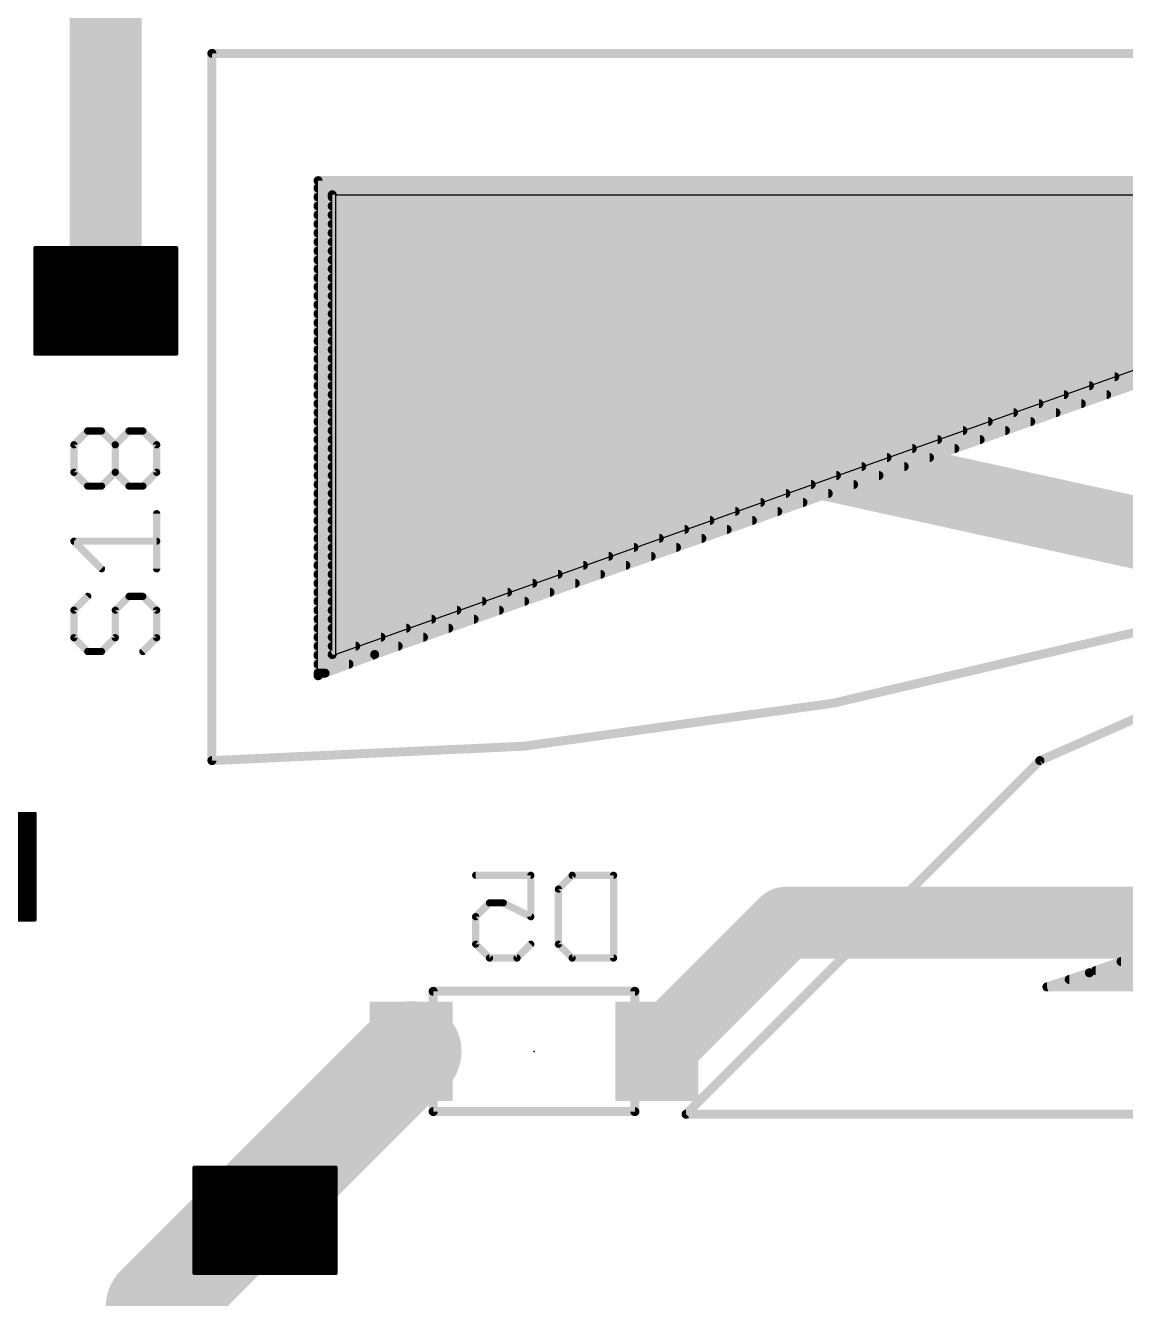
# Model space of a CAD drawing. Extents: x 0 to 82, y 0 to 110.
# Drawn here: x 43.37 to 58.91, y 71.39 to 89.39 of the extents above; entities that cross this region are included whole.
import ezdxf

# ---------------------------------------------------------------- set-up
doc = ezdxf.new("R2010")
doc.units = 0
for name, color, linetype in [('1', 22, 'CONTINUOUS'), ('16', 175, 'CONTINUOUS'), ('17', 82, 'CONTINUOUS'), ('18', 82, 'CONTINUOUS'), ('21', 253, 'CONTINUOUS'), ('22', 253, 'CONTINUOUS'), ('23', 7, 'CONTINUOUS'), ('24', 7, 'CONTINUOUS'), ('25', 253, 'CONTINUOUS'), ('26', 253, 'CONTINUOUS'), ('29', 253, 'CONTINUOUS'), ('30', 253, 'CONTINUOUS'), ('31', 253, 'CONTINUOUS'), ('32', 253, 'CONTINUOUS')]:
    doc.layers.add(name, color=color, linetype=linetype)

# ---------------------------------------------------------------- blocks, each defined once
blk = doc.blocks.new('RECT')
blk.add_solid([(-0.5, -0.5), (0.5, -0.5), (-0.5, 0.5), (0.5, 0.5)])
blk = doc.blocks.new('ROUNDP')
at = {"const_width": 0.5}
blk.add_lwpolyline([(0, -0.25, 1), (0, 0.25, 1), (0, -0.25)], format="xyb", dxfattribs=at)
blk = doc.blocks.new('ROUNDV')
at = {"const_width": 0.5}
blk.add_lwpolyline([(0, -0.25, 1), (0, 0.25, 1), (0, -0.25)], format="xyb", dxfattribs=at)

msp = doc.modelspace()

# ---------------------------------------------------------------- linework, layer by layer
at = {"layer": '1'}
for p, q in [((47.75, 87), (64.5172, 87)), ((47.75, 80.5), (47.75, 87)), ((64.6017, 86.5065), (47.75, 80.5))]:
    msp.add_line(p, q, dxfattribs=at)
for points, const_width in [([(44.5, 85.5), (44.5, 92.21)], 1.016), ([(45.5, 86.25), (43.5, 86.25)], 0.05), ([(43.5, 86.25), (43.5, 84.75)], 0.05), ([(45.5, 86.25), (43.5, 86.25)], 0.05), ([(45.5, 86.2), (43.5, 86.2)], 0.05), ([(45.5, 84.75), (45.5, 86.25)], 0.05), ([(45.5, 86.15), (43.5, 86.15)], 0.05), ([(45.5, 86.1), (43.5, 86.1)], 0.05), ([(45.5, 86.05), (43.5, 86.05)], 0.05), ([(45.5, 86), (43.5, 86)], 0.05), ([(45.5, 85.95), (43.5, 85.95)], 0.05), ([(45.5, 85.9), (43.5, 85.9)], 0.05), ([(45.5, 85.85), (43.5, 85.85)], 0.05), ([(45.5, 85.8), (43.5, 85.8)], 0.05), ([(45.5, 85.75), (43.5, 85.75)], 0.05), ([(45.5, 85.7), (43.5, 85.7)], 0.05), ([(45.5, 85.65), (43.5, 85.65)], 0.05), ([(45.5, 85.6), (43.5, 85.6)], 0.05), ([(45.5, 85.55), (43.5, 85.55)], 0.05), ([(45.5, 85.5), (43.5, 85.5)], 0.05), ([(45.5, 85.45), (43.5, 85.45)], 0.05), ([(45.5, 85.4), (43.5, 85.4)], 0.05), ([(45.5, 85.35), (43.5, 85.35)], 0.05), ([(45.5, 85.3), (43.5, 85.3)], 0.05), ([(45.5, 85.25), (43.5, 85.25)], 0.05), ([(45.5, 85.2), (43.5, 85.2)], 0.05), ([(45.5, 85.15), (43.5, 85.15)], 0.05), ([(45.5, 85.1), (43.5, 85.1)], 0.05), ([(45.5, 85.05), (43.5, 85.05)], 0.05), ([(45.5, 85), (43.5, 85)], 0.05), ([(45.5, 84.95), (43.5, 84.95)], 0.05), ([(45.5, 84.9), (43.5, 84.9)], 0.05), ([(45.5, 84.85), (43.5, 84.85)], 0.05), ([(45.5, 84.8), (43.5, 84.8)], 0.05), ([(43.5, 84.75), (45.5, 84.75)], 0.05), ([(48.6, 83.9), (51.816, 83.82)], 1.016), ([(43.5, 78.25), (41.5, 78.25)], 0.05), ([(41.5, 78.2), (43.5, 78.2)], 0.05), ([(41.5, 78.15), (43.5, 78.15)], 0.05), ([(41.5, 78.1), (43.5, 78.1)], 0.05), ([(43.5, 76.75), (43.5, 78.25)], 0.05), ([(41.5, 78.05), (43.5, 78.05)], 0.05), ([(41.5, 78), (43.5, 78)], 0.05), ([(41.5, 77.95), (43.5, 77.95)], 0.05), ([(41.5, 77.9), (43.5, 77.9)], 0.05), ([(41.5, 77.85), (43.5, 77.85)], 0.05), ([(41.5, 77.8), (43.5, 77.8)], 0.05), ([(41.5, 77.75), (43.5, 77.75)], 0.05), ([(41.5, 77.7), (43.5, 77.7)], 0.05), ([(41.5, 77.65), (43.5, 77.65)], 0.05), ([(41.5, 77.6), (43.5, 77.6)], 0.05), ([(41.5, 77.55), (43.5, 77.55)], 0.05), ([(41.5, 77.5), (43.5, 77.5)], 0.05), ([(41.5, 77.45), (43.5, 77.45)], 0.05), ([(41.5, 77.4), (43.5, 77.4)], 0.05), ([(41.5, 77.35), (43.5, 77.35)], 0.05), ([(41.5, 77.3), (43.5, 77.3)], 0.05), ([(41.5, 77.25), (43.5, 77.25)], 0.05), ([(41.5, 77.2), (43.5, 77.2)], 0.05), ([(41.5, 77.15), (43.5, 77.15)], 0.05), ([(41.5, 77.1), (43.5, 77.1)], 0.05), ([(41.5, 77.05), (43.5, 77.05)], 0.05), ([(41.5, 77), (43.5, 77)], 0.05), ([(41.5, 76.95), (43.5, 76.95)], 0.05), ([(41.5, 76.9), (43.5, 76.9)], 0.05), ([(41.5, 76.85), (43.5, 76.85)], 0.05), ([(41.5, 76.8), (43.5, 76.8)], 0.05), ([(41.5, 76.75), (43.5, 76.75)], 0.05), ([(41.5, 76.75), (43.5, 76.75)], 0.05)]:
    msp.add_lwpolyline(points, dxfattribs=dict(at, const_width=const_width))
for points, const_width in [([(43.5, 86.2625, 1), (43.5, 86.2375)], 0.025), ([(43.5125, 86.25, 1), (43.4875, 86.25)], 0.025), ([(43.5, 86.2625, 1), (43.5, 86.2375)], 0.025), ([(43.5, 86.2125, 1), (43.5, 86.1875)], 0.025), ([(45.5125, 86.25, 1), (45.4875, 86.25)], 0.025), ([(45.5, 86.2375, 1), (45.5, 86.2625)], 0.025), ([(45.5, 86.2375, 1), (45.5, 86.2625)], 0.025), ([(45.5, 86.1875, 1), (45.5, 86.2125)], 0.025), ([(43.5, 86.1625, 1), (43.5, 86.1375)], 0.025), ([(43.5, 86.1125, 1), (43.5, 86.0875)], 0.025), ([(43.5, 86.0625, 1), (43.5, 86.0375)], 0.025), ([(45.5, 86.1375, 1), (45.5, 86.1625)], 0.025), ([(45.5, 86.0875, 1), (45.5, 86.1125)], 0.025), ([(45.5, 86.0375, 1), (45.5, 86.0625)], 0.025), ([(43.5, 86.0125, 1), (43.5, 85.9875)], 0.025), ([(43.5, 85.9625, 1), (43.5, 85.9375)], 0.025), ([(43.5, 85.9125, 1), (43.5, 85.8875)], 0.025), ([(43.5, 85.8625, 1), (43.5, 85.8375)], 0.025), ([(45.5, 85.9875, 1), (45.5, 86.0125)], 0.025), ([(45.5, 85.9375, 1), (45.5, 85.9625)], 0.025), ([(45.5, 85.8875, 1), (45.5, 85.9125)], 0.025), ([(45.5, 85.8375, 1), (45.5, 85.8625)], 0.025), ([(43.5, 85.8125, 1), (43.5, 85.7875)], 0.025), ([(43.5, 85.7625, 1), (43.5, 85.7375)], 0.025), ([(43.5, 85.7125, 1), (43.5, 85.6875)], 0.025), ([(44.246, 85.5, 1), (44.754, 85.5)], 0.508), ([(45.5, 85.7875, 1), (45.5, 85.8125)], 0.025), ([(45.5, 85.7375, 1), (45.5, 85.7625)], 0.025), ([(45.5, 85.6875, 1), (45.5, 85.7125)], 0.025), ([(43.5, 85.6625, 1), (43.5, 85.6375)], 0.025), ([(43.5, 85.6125, 1), (43.5, 85.5875)], 0.025), ([(43.5, 85.5625, 1), (43.5, 85.5375)], 0.025), ([(43.5, 85.5125, 1), (43.5, 85.4875)], 0.025), ([(45.5, 85.6375, 1), (45.5, 85.6625)], 0.025), ([(45.5, 85.5875, 1), (45.5, 85.6125)], 0.025), ([(45.5, 85.5375, 1), (45.5, 85.5625)], 0.025), ([(45.5, 85.4875, 1), (45.5, 85.5125)], 0.025), ([(43.5, 85.4625, 1), (43.5, 85.4375)], 0.025), ([(43.5, 85.4125, 1), (43.5, 85.3875)], 0.025), ([(43.5, 85.3625, 1), (43.5, 85.3375)], 0.025), ([(43.5, 85.3125, 1), (43.5, 85.2875)], 0.025), ([(45.5, 85.4375, 1), (45.5, 85.4625)], 0.025), ([(45.5, 85.3875, 1), (45.5, 85.4125)], 0.025), ([(45.5, 85.3375, 1), (45.5, 85.3625)], 0.025), ([(45.5, 85.2875, 1), (45.5, 85.3125)], 0.025), ([(43.5, 85.2625, 1), (43.5, 85.2375)], 0.025), ([(43.5, 85.2125, 1), (43.5, 85.1875)], 0.025), ([(43.5, 85.1625, 1), (43.5, 85.1375)], 0.025), ([(45.5, 85.2375, 1), (45.5, 85.2625)], 0.025), ([(45.5, 85.1875, 1), (45.5, 85.2125)], 0.025), ([(45.5, 85.1375, 1), (45.5, 85.1625)], 0.025), ([(43.5, 85.1125, 1), (43.5, 85.0875)], 0.025), ([(43.5, 85.0625, 1), (43.5, 85.0375)], 0.025), ([(43.5, 85.0125, 1), (43.5, 84.9875)], 0.025), ([(43.5, 84.9625, 1), (43.5, 84.9375)], 0.025), ([(45.5, 85.0875, 1), (45.5, 85.1125)], 0.025), ([(45.5, 85.0375, 1), (45.5, 85.0625)], 0.025), ([(45.5, 84.9875, 1), (45.5, 85.0125)], 0.025), ([(45.5, 84.9375, 1), (45.5, 84.9625)], 0.025), ([(43.5, 84.9125, 1), (43.5, 84.8875)], 0.025), ([(43.5, 84.8625, 1), (43.5, 84.8375)], 0.025), ([(43.5, 84.8125, 1), (43.5, 84.7875)], 0.025), ([(45.5, 84.8875, 1), (45.5, 84.9125)], 0.025), ([(45.5, 84.8375, 1), (45.5, 84.8625)], 0.025), ([(45.5, 84.7875, 1), (45.5, 84.8125)], 0.025), ([(43.5, 84.7625, 1), (43.5, 84.7375)], 0.025), ([(43.4875, 84.75, 1), (43.5125, 84.75)], 0.025), ([(45.4875, 84.75, 1), (45.5125, 84.75)], 0.025), ([(45.5, 84.7375, 1), (45.5, 84.7625)], 0.025), ([(48.6063, 84.1539, 1), (48.5937, 83.6461)], 0.508), ([(51.8097, 83.5661, 1), (51.8223, 84.0739)], 0.508), ([(43.5125, 78.25, 1), (43.4875, 78.25)], 0.025), ([(43.5, 78.2375, 1), (43.5, 78.2625)], 0.025), ([(43.5, 78.1875, 1), (43.5, 78.2125)], 0.025), ([(43.5, 78.1375, 1), (43.5, 78.1625)], 0.025), ([(43.5, 78.0875, 1), (43.5, 78.1125)], 0.025), ([(43.5, 78.0375, 1), (43.5, 78.0625)], 0.025), ([(43.5, 77.9875, 1), (43.5, 78.0125)], 0.025), ([(43.5, 77.9375, 1), (43.5, 77.9625)], 0.025), ([(43.5, 77.8875, 1), (43.5, 77.9125)], 0.025), ([(43.5, 77.8375, 1), (43.5, 77.8625)], 0.025), ([(43.5, 77.7875, 1), (43.5, 77.8125)], 0.025), ([(43.5, 77.7375, 1), (43.5, 77.7625)], 0.025), ([(43.5, 77.6875, 1), (43.5, 77.7125)], 0.025), ([(43.5, 77.6375, 1), (43.5, 77.6625)], 0.025), ([(43.5, 77.5875, 1), (43.5, 77.6125)], 0.025), ([(43.5, 77.5375, 1), (43.5, 77.5625)], 0.025), ([(43.5, 77.4875, 1), (43.5, 77.5125)], 0.025), ([(43.5, 77.4375, 1), (43.5, 77.4625)], 0.025), ([(43.5, 77.3875, 1), (43.5, 77.4125)], 0.025), ([(43.5, 77.3375, 1), (43.5, 77.3625)], 0.025), ([(43.5, 77.2875, 1), (43.5, 77.3125)], 0.025), ([(43.5, 77.2375, 1), (43.5, 77.2625)], 0.025), ([(43.5, 77.1875, 1), (43.5, 77.2125)], 0.025), ([(43.5, 77.1375, 1), (43.5, 77.1625)], 0.025), ([(43.5, 77.0875, 1), (43.5, 77.1125)], 0.025), ([(43.5, 77.0375, 1), (43.5, 77.0625)], 0.025), ([(43.5, 76.9875, 1), (43.5, 77.0125)], 0.025), ([(43.5, 76.9375, 1), (43.5, 76.9625)], 0.025), ([(43.5, 76.8875, 1), (43.5, 76.9125)], 0.025), ([(43.5, 76.8375, 1), (43.5, 76.8625)], 0.025), ([(43.4875, 76.75, 1), (43.5125, 76.75)], 0.025), ([(43.5, 76.7875, 1), (43.5, 76.8125)], 0.025), ([(43.5, 76.7375, 1), (43.5, 76.7625)], 0.025), ([(43.5, 76.7375, 1), (43.5, 76.7625)], 0.025)]:
    msp.add_lwpolyline(points, format="xyb", dxfattribs=dict(at, const_width=const_width))
at = {"layer": '16'}
for points, const_width in [([(51.8707, 84.0681, 1), (51.7613, 83.5719)], 0.508), ([(54.107, 76.962, 1), (54.107, 76.454)], 0.508), ([(54.2866, 76.5284, 1), (53.9274, 76.8876)], 0.508), ([(49.0684, 74.6366, 1), (48.5656, 75.1394)], 0.7112), ([(52.1074, 75.0676, 1), (52.4666, 74.7084)], 0.508), ([(45.5676, 71.283, 1), (44.8564, 71.283)], 0.7112), ([(44.9606, 71.5344, 1), (45.4634, 71.0316)], 0.7112)]:
    msp.add_lwpolyline(points, format="xyb", dxfattribs=dict(at, const_width=const_width))
for points, const_width in [([(51.816, 83.82), (80.5, 77.5)], 1.016), ([(52.287, 74.888), (54.107, 76.708)], 1.016), ([(54.107, 76.708), (63.5, 76.708)], 1.016), ([(45.212, 71.283), (48.817, 74.888)], 1.4224), ([(45.212, 41.656), (45.212, 71.283)], 1.4224)]:
    msp.add_lwpolyline(points, dxfattribs=dict(at, const_width=const_width))
at = {"layer": '21'}
for points, const_width in [([(46, 89.0318, 1), (46, 88.9682)], 0.0635), ([(46.0318, 89, 1), (45.9682, 89)], 0.0635), ([(46, 79, 0.1158), (67.3, 84)], 0.127), ([(79, 84, 0.1158), (57.7, 79)], 0.127), ([(46, 79.0318, 1), (46, 78.9682)], 0.0635), ([(45.9682, 79, 1), (46.0318, 79)], 0.0635), ([(57.6859, 79.0284, 1), (57.7141, 78.9716)], 0.0635), ([(57.7225, 78.9775, 1), (57.6775, 79.0225)], 0.0635), ([(52.7, 74.0318, 1), (52.7, 73.9682)], 0.0635), ([(52.6775, 74.0225, 1), (52.7225, 73.9775)], 0.0635)]:
    msp.add_lwpolyline(points, format="xyb", dxfattribs=dict(at, const_width=const_width))
at = {"layer": '21', "const_width": 0.127}
for points in [[(72.3, 89), (46, 89)], [(46, 89), (46, 79)], [(57.7, 79), (52.7, 74)], [(52.7, 74), (79, 74)]]:
    msp.add_lwpolyline(points, dxfattribs=at)
at = {"layer": '22', "const_width": 0.0635}
for points in [[(49.127, 75.7698, 1), (49.127, 75.7062)], [(49.1588, 75.738, 1), (49.0953, 75.738)], [(52.0088, 75.738, 1), (51.9453, 75.738)], [(51.977, 75.7062, 1), (51.977, 75.7698)], [(49.127, 74.0697, 1), (49.127, 74.0062)], [(49.0953, 74.038, 1), (49.1588, 74.038)], [(51.9453, 74.038, 1), (52.0088, 74.038)], [(51.977, 74.0062, 1), (51.977, 74.0697)]]:
    msp.add_lwpolyline(points, format="xyb", dxfattribs=at)
at = {"layer": '22', "const_width": 0.127}
for points in [[(51.977, 75.738), (49.127, 75.738)], [(49.127, 75.738), (49.127, 74.038)], [(51.977, 74.038), (51.977, 75.738)], [(49.127, 74.038), (51.977, 74.038)]]:
    msp.add_lwpolyline(points, dxfattribs=at)
at = {"layer": '23'}
msp.add_point((46, 89), dxfattribs=at)
at = {"layer": '24'}
msp.add_point((50.552, 74.888), dxfattribs=at)
at = {"layer": '25', "const_width": 0.1016}
for points in [[(44.0498, 83.4661), (44.2447, 83.661)], [(44.2447, 83.661), (44.4396, 83.661)], [(44.4396, 83.661), (44.6345, 83.4661)], [(44.6345, 83.4661), (44.8294, 83.661)], [(44.8294, 83.661), (45.0243, 83.661)], [(45.0243, 83.661), (45.2192, 83.4661)], [(44.0498, 83.0763), (44.0498, 83.4661)], [(44.6345, 83.0763), (44.6345, 83.4661)], [(45.2192, 83.4661), (45.2192, 83.0763)], [(44.2447, 82.8814), (44.0498, 83.0763)], [(44.6345, 83.0763), (44.4396, 82.8814)], [(44.8294, 82.8814), (44.6345, 83.0763)], [(45.2192, 83.0763), (45.0243, 82.8814)], [(44.4396, 82.8814), (44.2447, 82.8814)], [(45.0243, 82.8814), (44.8294, 82.8814)], [(45.2192, 81.712), (45.2192, 82.4916)], [(44.4396, 81.712), (44.0498, 82.1018)], [(44.0498, 82.1018), (45.2192, 82.1018)], [(44.2447, 81.3222), (44.0498, 81.1273)], [(44.6345, 81.1273), (44.8294, 81.3222)], [(44.8294, 81.3222), (45.0243, 81.3222)], [(45.0243, 81.3222), (45.2192, 81.1273)], [(44.0498, 81.1273), (44.0498, 80.7375)], [(44.6345, 80.7375), (44.6345, 81.1273)], [(45.2192, 81.1273), (45.2192, 80.7375)], [(44.0498, 80.7375), (44.2447, 80.5426)], [(44.4396, 80.5426), (44.6345, 80.7375)], [(45.2192, 80.7375), (45.0243, 80.5426)], [(44.2447, 80.5426), (44.4396, 80.5426)]]:
    msp.add_lwpolyline(points, dxfattribs=at)
at = {"layer": '25', "const_width": 0.0508}
for points in [[(44.2447, 83.6864, 1), (44.2447, 83.6356)], [(44.2627, 83.643, 1), (44.2267, 83.679)], [(44.4576, 83.679, 1), (44.4216, 83.643)], [(44.4396, 83.6356, 1), (44.4396, 83.6864)], [(44.8294, 83.6864, 1), (44.8294, 83.6356)], [(44.8474, 83.643, 1), (44.8114, 83.679)], [(45.0423, 83.679, 1), (45.0063, 83.643)], [(45.0243, 83.6356, 1), (45.0243, 83.6864)], [(44.0318, 83.4841, 1), (44.0678, 83.4481)], [(44.0752, 83.4661, 1), (44.0244, 83.4661)], [(44.6165, 83.4841, 1), (44.6525, 83.4481)], [(44.6599, 83.4661, 1), (44.6091, 83.4661)], [(44.6165, 83.4481, 1), (44.6525, 83.4841)], [(45.2446, 83.4661, 1), (45.1938, 83.4661)], [(45.2012, 83.4481, 1), (45.2372, 83.4841)], [(44.0678, 83.0943, 1), (44.0318, 83.0583)], [(44.0244, 83.0763, 1), (44.0752, 83.0763)], [(44.6525, 83.0943, 1), (44.6165, 83.0583)], [(44.6091, 83.0763, 1), (44.6599, 83.0763)], [(44.6525, 83.0583, 1), (44.6165, 83.0943)], [(45.1938, 83.0763, 1), (45.2446, 83.0763)], [(45.2372, 83.0583, 1), (45.2012, 83.0943)], [(44.2447, 82.9068, 1), (44.2447, 82.856)], [(44.2267, 82.8634, 1), (44.2627, 82.8994)], [(44.4216, 82.8994, 1), (44.4576, 82.8634)], [(44.4396, 82.856, 1), (44.4396, 82.9068)], [(44.8294, 82.9068, 1), (44.8294, 82.856)], [(44.8114, 82.8634, 1), (44.8474, 82.8994)], [(45.0063, 82.8994, 1), (45.0423, 82.8634)], [(45.0243, 82.856, 1), (45.0243, 82.9068)], [(45.2446, 82.4916, 1), (45.1938, 82.4916)], [(44.0678, 82.1198, 1), (44.0318, 82.0838)], [(44.0498, 82.1272, 1), (44.0498, 82.0764)], [(45.2192, 82.0764, 1), (45.2192, 82.1272)], [(44.4216, 81.694, 1), (44.4576, 81.73)], [(45.1938, 81.712, 1), (45.2446, 81.712)], [(44.2627, 81.3042, 1), (44.2267, 81.3402)], [(44.8294, 81.3476, 1), (44.8294, 81.2968)], [(44.8474, 81.3042, 1), (44.8114, 81.3402)], [(45.0423, 81.3402, 1), (45.0063, 81.3042)], [(45.0243, 81.2968, 1), (45.0243, 81.3476)], [(44.0318, 81.1453, 1), (44.0678, 81.1093)], [(44.0752, 81.1273, 1), (44.0244, 81.1273)], [(44.6165, 81.1453, 1), (44.6525, 81.1093)], [(44.6599, 81.1273, 1), (44.6091, 81.1273)], [(45.2446, 81.1273, 1), (45.1938, 81.1273)], [(45.2012, 81.1093, 1), (45.2372, 81.1453)], [(44.0678, 80.7555, 1), (44.0318, 80.7195)], [(44.0244, 80.7375, 1), (44.0752, 80.7375)], [(44.6091, 80.7375, 1), (44.6599, 80.7375)], [(44.6525, 80.7195, 1), (44.6165, 80.7555)], [(45.1938, 80.7375, 1), (45.2446, 80.7375)], [(45.2372, 80.7195, 1), (45.2012, 80.7555)], [(44.2447, 80.568, 1), (44.2447, 80.5172)], [(44.2267, 80.5246, 1), (44.2627, 80.5606)], [(44.4216, 80.5606, 1), (44.4576, 80.5246)], [(44.4396, 80.5172, 1), (44.4396, 80.568)], [(45.0063, 80.5606, 1), (45.0423, 80.5246)]]:
    msp.add_lwpolyline(points, format="xyb", dxfattribs=at)
at = {"layer": '26', "const_width": 0.1016}
for points in [[(49.7272, 77.3782), (50.5068, 77.3782)], [(50.5068, 77.3782), (50.5068, 76.7935)], [(50.8966, 77.1833), (51.0915, 77.3782)], [(51.0915, 77.3782), (51.6762, 77.3782)], [(51.6762, 77.3782), (51.6762, 76.2088)], [(50.8966, 76.4037), (50.8966, 77.1833)], [(49.9221, 76.9884), (49.7272, 76.7935)], [(50.117, 76.9884), (49.9221, 76.9884)], [(50.5068, 76.7935), (50.117, 76.9884)], [(49.7272, 76.7935), (49.7272, 76.4037)], [(49.7272, 76.4037), (49.9221, 76.2088)], [(50.3119, 76.2088), (50.5068, 76.4037)], [(51.0915, 76.2088), (50.8966, 76.4037)], [(49.9221, 76.2088), (50.3119, 76.2088)], [(51.6762, 76.2088), (51.0915, 76.2088)]]:
    msp.add_lwpolyline(points, dxfattribs=at)
at = {"layer": '26', "const_width": 0.0508}
for points in [[(49.7272, 77.4036, 1), (49.7272, 77.3528)], [(50.5322, 77.3782, 1), (50.4814, 77.3782)], [(50.5068, 77.3528, 1), (50.5068, 77.4036)], [(51.0915, 77.4036, 1), (51.0915, 77.3528)], [(51.1095, 77.3602, 1), (51.0735, 77.3962)], [(51.7016, 77.3782, 1), (51.6508, 77.3782)], [(51.6762, 77.3528, 1), (51.6762, 77.4036)], [(50.8786, 77.2013, 1), (50.9146, 77.1653)], [(50.922, 77.1833, 1), (50.8712, 77.1833)], [(49.9221, 77.0138, 1), (49.9221, 76.963)], [(49.9401, 76.9704, 1), (49.9041, 77.0064)], [(50.1284, 77.0111, 1), (50.1056, 76.9657)], [(50.117, 76.963, 1), (50.117, 77.0138)], [(49.7092, 76.8115, 1), (49.7452, 76.7755)], [(49.7526, 76.7935, 1), (49.7018, 76.7935)], [(50.4814, 76.7935, 1), (50.5322, 76.7935)], [(50.4954, 76.7708, 1), (50.5182, 76.8162)], [(49.7452, 76.4217, 1), (49.7092, 76.3857)], [(49.7018, 76.4037, 1), (49.7526, 76.4037)], [(50.5248, 76.3857, 1), (50.4888, 76.4217)], [(50.9146, 76.4217, 1), (50.8786, 76.3857)], [(50.8712, 76.4037, 1), (50.922, 76.4037)], [(49.9221, 76.2342, 1), (49.9221, 76.1834)], [(49.9041, 76.1908, 1), (49.9401, 76.2268)], [(50.2939, 76.2268, 1), (50.3299, 76.1908)], [(50.3119, 76.1834, 1), (50.3119, 76.2342)], [(51.0915, 76.2342, 1), (51.0915, 76.1834)], [(51.0735, 76.1908, 1), (51.1095, 76.2268)], [(51.6508, 76.2088, 1), (51.7016, 76.2088)], [(51.6762, 76.1834, 1), (51.6762, 76.2342)]]:
    msp.add_lwpolyline(points, format="xyb", dxfattribs=at)
at = {"layer": '29'}
for points, const_width in [([(47.5, 87.1268, 1), (47.5, 87.0632)], 0.0635), ([(47.5, 87.2318, 1), (47.5, 87.1683)], 0.0635), ([(47.5318, 87.2, 1), (47.4682, 87.2)], 0.0635), ([(47.5, 86.9998, 1), (47.5, 86.9363)], 0.0635), ([(47.5, 86.7458, 1), (47.5, 86.6822)], 0.0635), ([(47.5, 86.8728, 1), (47.5, 86.8093)], 0.0635), ([(47.5, 86.6188, 1), (47.5, 86.5553)], 0.0635), ([(47.5, 86.4918, 1), (47.5, 86.4283)], 0.0635), ([(47.5, 86.3648, 1), (47.5, 86.3012)], 0.0635), ([(47.5, 86.2378, 1), (47.5, 86.1743)], 0.0635), ([(47.5, 86.1108, 1), (47.5, 86.0473)], 0.0635), ([(47.5, 85.9838, 1), (47.5, 85.9202)], 0.0635), ([(47.5, 85.8568, 1), (47.5, 85.7933)], 0.0635), ([(47.5, 85.7298, 1), (47.5, 85.6663)], 0.0635), ([(47.5, 85.6028, 1), (47.5, 85.5392)], 0.0635), ([(47.5, 85.4758, 1), (47.5, 85.4123)], 0.0635), ([(47.5, 85.3488, 1), (47.5, 85.2853)], 0.0635), ([(47.5, 85.2218, 1), (47.5, 85.1582)], 0.0635), ([(47.5, 85.0948, 1), (47.5, 85.0312)], 0.0635), ([(47.5, 84.9678, 1), (47.5, 84.9043)], 0.0635), ([(47.5, 84.8407, 1), (47.5, 84.7772)], 0.0635), ([(47.5, 84.7138, 1), (47.5, 84.6502)], 0.0635), ([(47.5, 84.5868, 1), (47.5, 84.5233)], 0.0635), ([(47.5, 84.4597, 1), (47.5, 84.3962)], 0.0635), ([(47.5, 84.3328, 1), (47.5, 84.2692)], 0.0635), ([(47.5, 84.2058, 1), (47.5, 84.1423)], 0.0635), ([(47.5, 84.0787, 1), (47.5, 84.0152)], 0.0635), ([(58.2862, 84.0152, 1), (58.2862, 84.0787)], 0.0635), ([(58.6437, 84.1423, 1), (58.6437, 84.2058)], 0.0635), ([(47.5, 83.9518, 1), (47.5, 83.8882)], 0.0635), ([(57.9286, 83.8882, 1), (57.9286, 83.9518)], 0.0635), ([(47.5, 83.8248, 1), (47.5, 83.7613)], 0.0635), ([(47.5, 83.6978, 1), (47.5, 83.6343)], 0.0635), ([(57.2135, 83.6343, 1), (57.2135, 83.6978)], 0.0635), ([(57.5711, 83.7613, 1), (57.5711, 83.8248)], 0.0635), ([(47.5, 83.5708, 1), (47.5, 83.5072)], 0.0635), ([(56.856, 83.5072, 1), (56.856, 83.5708)], 0.0635), ([(47.5, 83.4438, 1), (47.5, 83.3803)], 0.0635), ([(47.5, 83.3168, 1), (47.5, 83.2533)], 0.0635), ([(56.1408, 83.2533, 1), (56.1408, 83.3168)], 0.0635), ([(56.4984, 83.3803, 1), (56.4984, 83.4438)], 0.0635), ([(47.5, 83.1898, 1), (47.5, 83.1262)], 0.0635), ([(55.7833, 83.1262, 1), (55.7833, 83.1898)], 0.0635), ([(47.5, 83.0628, 1), (47.5, 82.9993)], 0.0635), ([(55.4257, 82.9993, 1), (55.4257, 83.0628)], 0.0635), ([(47.5, 82.8088, 1), (47.5, 82.7452)], 0.0635), ([(47.5, 82.9358, 1), (47.5, 82.8723)], 0.0635), ([(54.7106, 82.7452, 1), (54.7106, 82.8088)], 0.0635), ([(55.0682, 82.8723, 1), (55.0682, 82.9358)], 0.0635), ([(47.5, 82.6818, 1), (47.5, 82.6183)], 0.0635), ([(54.3531, 82.6183, 1), (54.3531, 82.6818)], 0.0635), ([(47.5, 82.4278, 1), (47.5, 82.3642)], 0.0635), ([(47.5, 82.5548, 1), (47.5, 82.4913)], 0.0635), ([(53.638, 82.3642, 1), (53.638, 82.4278)], 0.0635), ([(53.9955, 82.4913, 1), (53.9955, 82.5548)], 0.0635), ([(47.5, 82.3008, 1), (47.5, 82.2373)], 0.0635), ([(53.2804, 82.2373, 1), (53.2804, 82.3008)], 0.0635), ([(47.5, 82.1738, 1), (47.5, 82.1103)], 0.0635), ([(52.9229, 82.1103, 1), (52.9229, 82.1738)], 0.0635), ([(47.5, 82.0468, 1), (47.5, 81.9832)], 0.0635), ([(47.5, 81.9198, 1), (47.5, 81.8563)], 0.0635), ([(52.2078, 81.8563, 1), (52.2078, 81.9198)], 0.0635), ([(52.5653, 81.9832, 1), (52.5653, 82.0468)], 0.0635), ([(47.5, 81.7928, 1), (47.5, 81.7293)], 0.0635), ([(51.8502, 81.7293, 1), (51.8502, 81.7928)], 0.0635), ([(47.5, 81.6658, 1), (47.5, 81.6022)], 0.0635), ([(47.5, 81.5388, 1), (47.5, 81.4753)], 0.0635), ([(51.1351, 81.4753, 1), (51.1351, 81.5388)], 0.0635), ([(51.4926, 81.6022, 1), (51.4926, 81.6658)], 0.0635), ([(47.5, 81.4118, 1), (47.5, 81.3483)], 0.0635), ([(50.7775, 81.3483, 1), (50.7775, 81.4118)], 0.0635), ([(47.5, 81.2848, 1), (47.5, 81.2212)], 0.0635), ([(47.5, 81.1578, 1), (47.5, 81.0943)], 0.0635), ([(50.0624, 81.0943, 1), (50.0624, 81.1578)], 0.0635), ([(50.42, 81.2212, 1), (50.42, 81.2848)], 0.0635), ([(47.5, 81.0308, 1), (47.5, 80.9673)], 0.0635), ([(49.7049, 80.9673, 1), (49.7049, 81.0308)], 0.0635), ([(47.5, 80.9038, 1), (47.5, 80.8402)], 0.0635), ([(49.3473, 80.8402, 1), (49.3473, 80.9038)], 0.0635), ([(47.5, 80.7768, 1), (47.5, 80.7133)], 0.0635), ([(47.5, 80.6498, 1), (47.5, 80.5863)], 0.0635), ([(48.6322, 80.5863, 1), (48.6322, 80.6498)], 0.0635), ([(48.9898, 80.7133, 1), (48.9898, 80.7768)], 0.0635), ([(47.5, 80.5228, 1), (47.5, 80.4592)], 0.0635), ([(48.2894, 80.5299, 1), (48.3106, 80.4701)], 0.0635), ([(48.276, 80.4592, 1), (48.276, 80.5228)], 0.0635), ([(48.3111, 80.4703, 1), (48.2889, 80.5297)], 0.0635), ([(47.5, 80.3958, 1), (47.5, 80.3323)], 0.0635), ([(47.5, 80.2688, 1), (47.5, 80.2053)], 0.0635), ([(47.5987, 80.2053, 1), (47.5987, 80.2688)], 0.0635), ([(47.9373, 80.3323, 1), (47.9373, 80.3958)], 0.0635), ([(47.4889, 80.2297, 1), (47.5111, 80.1703)], 0.0635), ([(47.4682, 80.2, 1), (47.5318, 80.2)], 0.0635), ([(58.8476, 76.1908, 1), (58.8476, 76.1273)], 0.0635), ([(58.115, 75.9368, 1), (58.115, 75.8732)], 0.0635), ([(58.3894, 76.0299, 1), (58.4106, 75.9701)], 0.0635), ([(58.41, 75.9699, 1), (58.39, 76.0301)], 0.0635), ([(58.4901, 76.0638, 1), (58.4901, 76.0003)], 0.0635), ([(57.8, 75.8317, 1), (57.8, 75.7682)], 0.0635), ([(57.79, 75.8301, 1), (57.81, 75.7699)], 0.0635), ([(45.75, 73.2625, 1), (45.75, 73.2375)], 0.025), ([(45.7625, 73.25, 1), (45.7375, 73.25)], 0.025), ([(45.75, 73.2625, 1), (45.75, 73.2375)], 0.025), ([(47.7625, 73.25, 1), (47.7375, 73.25)], 0.025), ([(47.75, 73.2375, 1), (47.75, 73.2625)], 0.025), ([(47.75, 73.2375, 1), (47.75, 73.2625)], 0.025), ([(45.75, 73.2125, 1), (45.75, 73.1875)], 0.025), ([(45.75, 73.1625, 1), (45.75, 73.1375)], 0.025), ([(45.75, 73.1125, 1), (45.75, 73.0875)], 0.025), ([(47.75, 73.1875, 1), (47.75, 73.2125)], 0.025), ([(47.75, 73.1375, 1), (47.75, 73.1625)], 0.025), ([(47.75, 73.0875, 1), (47.75, 73.1125)], 0.025), ([(45.75, 73.0625, 1), (45.75, 73.0375)], 0.025), ([(45.75, 73.0125, 1), (45.75, 72.9875)], 0.025), ([(45.75, 72.9625, 1), (45.75, 72.9375)], 0.025), ([(45.75, 72.9125, 1), (45.75, 72.8875)], 0.025), ([(47.75, 73.0375, 1), (47.75, 73.0625)], 0.025), ([(47.75, 72.9875, 1), (47.75, 73.0125)], 0.025), ([(47.75, 72.9375, 1), (47.75, 72.9625)], 0.025), ([(47.75, 72.8875, 1), (47.75, 72.9125)], 0.025), ([(45.75, 72.8625, 1), (45.75, 72.8375)], 0.025), ([(45.75, 72.8125, 1), (45.75, 72.7875)], 0.025), ([(45.75, 72.7625, 1), (45.75, 72.7375)], 0.025), ([(45.75, 72.7125, 1), (45.75, 72.6875)], 0.025), ([(47.75, 72.8375, 1), (47.75, 72.8625)], 0.025), ([(47.75, 72.7875, 1), (47.75, 72.8125)], 0.025), ([(47.75, 72.7375, 1), (47.75, 72.7625)], 0.025), ([(47.75, 72.6875, 1), (47.75, 72.7125)], 0.025), ([(45.75, 72.6625, 1), (45.75, 72.6375)], 0.025), ([(45.75, 72.6125, 1), (45.75, 72.5875)], 0.025), ([(45.75, 72.5625, 1), (45.75, 72.5375)], 0.025), ([(47.75, 72.6375, 1), (47.75, 72.6625)], 0.025), ([(47.75, 72.5875, 1), (47.75, 72.6125)], 0.025), ([(47.75, 72.5375, 1), (47.75, 72.5625)], 0.025), ([(45.75, 72.5125, 1), (45.75, 72.4875)], 0.025), ([(45.75, 72.4625, 1), (45.75, 72.4375)], 0.025), ([(45.75, 72.4125, 1), (45.75, 72.3875)], 0.025), ([(45.75, 72.3625, 1), (45.75, 72.3375)], 0.025), ([(47.75, 72.4875, 1), (47.75, 72.5125)], 0.025), ([(47.75, 72.4375, 1), (47.75, 72.4625)], 0.025), ([(47.75, 72.3875, 1), (47.75, 72.4125)], 0.025), ([(47.75, 72.3375, 1), (47.75, 72.3625)], 0.025), ([(45.75, 72.3125, 1), (45.75, 72.2875)], 0.025), ([(45.75, 72.2625, 1), (45.75, 72.2375)], 0.025), ([(45.75, 72.2125, 1), (45.75, 72.1875)], 0.025), ([(47.75, 72.2875, 1), (47.75, 72.3125)], 0.025), ([(47.75, 72.2375, 1), (47.75, 72.2625)], 0.025), ([(47.75, 72.1875, 1), (47.75, 72.2125)], 0.025), ([(45.75, 72.1625, 1), (45.75, 72.1375)], 0.025), ([(45.75, 72.1125, 1), (45.75, 72.0875)], 0.025), ([(45.75, 72.0625, 1), (45.75, 72.0375)], 0.025), ([(45.75, 72.0125, 1), (45.75, 71.9875)], 0.025), ([(47.75, 72.1375, 1), (47.75, 72.1625)], 0.025), ([(47.75, 72.0875, 1), (47.75, 72.1125)], 0.025), ([(47.75, 72.0375, 1), (47.75, 72.0625)], 0.025), ([(47.75, 71.9875, 1), (47.75, 72.0125)], 0.025), ([(45.75, 71.9625, 1), (45.75, 71.9375)], 0.025), ([(45.75, 71.9125, 1), (45.75, 71.8875)], 0.025), ([(45.75, 71.8625, 1), (45.75, 71.8375)], 0.025), ([(45.75, 71.8125, 1), (45.75, 71.7875)], 0.025), ([(47.75, 71.9375, 1), (47.75, 71.9625)], 0.025), ([(47.75, 71.8875, 1), (47.75, 71.9125)], 0.025), ([(47.75, 71.8375, 1), (47.75, 71.8625)], 0.025), ([(47.75, 71.7875, 1), (47.75, 71.8125)], 0.025), ([(45.75, 71.7625, 1), (45.75, 71.7375)], 0.025), ([(45.7375, 71.75, 1), (45.7625, 71.75)], 0.025), ([(47.7375, 71.75, 1), (47.7625, 71.75)], 0.025), ([(47.75, 71.7375, 1), (47.75, 71.7625)], 0.025)]:
    msp.add_lwpolyline(points, format="xyb", dxfattribs=dict(at, const_width=const_width))
for points, const_width in [([(47.5, 87.2), (47.5, 80.2)], 0.127), ([(67.2, 87.2), (47.5, 87.2)], 0.127), ([(66.885, 87.095), (47.5, 87.095)], 0.127), ([(66.5099, 86.968), (47.5, 86.968)], 0.127), ([(48.3, 80.5), (66.6, 87)], 0.127), ([(66.1524, 86.841), (47.5, 86.841)], 0.127), ([(65.7948, 86.714), (47.5, 86.714)], 0.127), ([(65.4372, 86.587), (47.5, 86.587)], 0.127), ([(65.0797, 86.46), (47.5, 86.46)], 0.127), ([(64.7221, 86.333), (47.5, 86.333)], 0.127), ([(64.3646, 86.206), (47.5, 86.206)], 0.127), ([(64.007, 86.079), (47.5, 86.079)], 0.127), ([(63.6495, 85.952), (47.5, 85.952)], 0.127), ([(63.2919, 85.825), (47.5, 85.825)], 0.127), ([(62.9344, 85.698), (47.5, 85.698)], 0.127), ([(62.5768, 85.571), (47.5, 85.571)], 0.127), ([(62.2193, 85.444), (47.5, 85.444)], 0.127), ([(61.8617, 85.317), (47.5, 85.317)], 0.127), ([(61.5042, 85.19), (47.5, 85.19)], 0.127), ([(61.1466, 85.063), (47.5, 85.063)], 0.127), ([(60.789, 84.936), (47.5, 84.936)], 0.127), ([(60.4315, 84.809), (47.5, 84.809)], 0.127), ([(60.0739, 84.682), (47.5, 84.682)], 0.127), ([(59.7164, 84.555), (47.5, 84.555)], 0.127), ([(59.3588, 84.428), (47.5, 84.428)], 0.127), ([(59.0013, 84.301), (47.5, 84.301)], 0.127), ([(58.6437, 84.174), (47.5, 84.174)], 0.127), ([(58.2862, 84.047), (47.5, 84.047)], 0.127), ([(57.9286, 83.92), (47.5, 83.92)], 0.127), ([(57.5711, 83.793), (47.5, 83.793)], 0.127), ([(57.2135, 83.666), (47.5, 83.666)], 0.127), ([(56.856, 83.539), (47.5, 83.539)], 0.127), ([(56.4984, 83.412), (47.5, 83.412)], 0.127), ([(56.1408, 83.285), (47.5, 83.285)], 0.127), ([(55.7833, 83.158), (47.5, 83.158)], 0.127), ([(55.4257, 83.031), (47.5, 83.031)], 0.127), ([(55.0682, 82.904), (47.5, 82.904)], 0.127), ([(54.7106, 82.777), (47.5, 82.777)], 0.127), ([(54.3531, 82.65), (47.5, 82.65)], 0.127), ([(53.9955, 82.523), (47.5, 82.523)], 0.127), ([(53.638, 82.396), (47.5, 82.396)], 0.127), ([(76.7, 82.5), (58.4, 76)], 0.127), ([(53.2804, 82.269), (47.5, 82.269)], 0.127), ([(52.9229, 82.142), (47.5, 82.142)], 0.127), ([(52.5653, 82.015), (47.5, 82.015)], 0.127), ([(52.2078, 81.888), (47.5, 81.888)], 0.127), ([(51.8502, 81.761), (47.5, 81.761)], 0.127), ([(51.4926, 81.634), (47.5, 81.634)], 0.127), ([(51.1351, 81.507), (47.5, 81.507)], 0.127), ([(50.7775, 81.38), (47.5, 81.38)], 0.127), ([(50.42, 81.253), (47.5, 81.253)], 0.127), ([(50.0624, 81.126), (47.5, 81.126)], 0.127), ([(49.7049, 80.999), (47.5, 80.999)], 0.127), ([(49.3473, 80.872), (47.5, 80.872)], 0.127), ([(48.9898, 80.745), (47.5, 80.745)], 0.127), ([(48.6322, 80.618), (47.5, 80.618)], 0.127), ([(47.5, 80.2), (48.3, 80.5)], 0.127), ([(48.276, 80.491), (47.5, 80.491)], 0.127), ([(47.9373, 80.364), (47.5, 80.364)], 0.127), ([(47.5987, 80.237), (47.5, 80.237)], 0.127), ([(58.8476, 76.159), (77.5, 76.159)], 0.127), ([(58.4, 76), (57.8, 75.8)], 0.127), ([(58.115, 75.905), (77.5, 75.905)], 0.127), ([(58.4901, 76.032), (77.5, 76.032)], 0.127), ([(57.8, 75.8), (77.5, 75.8)], 0.127), ([(47.75, 73.25), (45.75, 73.25)], 0.05), ([(45.75, 73.25), (45.75, 71.75)], 0.05), ([(47.75, 73.25), (45.75, 73.25)], 0.05), ([(47.75, 71.75), (47.75, 73.25)], 0.05), ([(47.75, 73.2), (45.75, 73.2)], 0.05), ([(47.75, 73.15), (45.75, 73.15)], 0.05), ([(47.75, 73.1), (45.75, 73.1)], 0.05), ([(47.75, 73.05), (45.75, 73.05)], 0.05), ([(47.75, 73), (45.75, 73)], 0.05), ([(47.75, 72.95), (45.75, 72.95)], 0.05), ([(47.75, 72.9), (45.75, 72.9)], 0.05), ([(47.75, 72.85), (45.75, 72.85)], 0.05), ([(47.75, 72.8), (45.75, 72.8)], 0.05), ([(47.75, 72.75), (45.75, 72.75)], 0.05), ([(47.75, 72.7), (45.75, 72.7)], 0.05), ([(47.75, 72.65), (45.75, 72.65)], 0.05), ([(47.75, 72.6), (45.75, 72.6)], 0.05), ([(47.75, 72.55), (45.75, 72.55)], 0.05), ([(47.75, 72.5), (45.75, 72.5)], 0.05), ([(47.75, 72.45), (45.75, 72.45)], 0.05), ([(47.75, 72.4), (45.75, 72.4)], 0.05), ([(47.75, 72.35), (45.75, 72.35)], 0.05), ([(47.75, 72.3), (45.75, 72.3)], 0.05), ([(47.75, 72.25), (45.75, 72.25)], 0.05), ([(47.75, 72.2), (45.75, 72.2)], 0.05), ([(47.75, 72.15), (45.75, 72.15)], 0.05), ([(47.75, 72.1), (45.75, 72.1)], 0.05), ([(47.75, 72.05), (45.75, 72.05)], 0.05), ([(47.75, 72), (45.75, 72)], 0.05), ([(47.75, 71.95), (45.75, 71.95)], 0.05), ([(47.75, 71.9), (45.75, 71.9)], 0.05), ([(47.75, 71.85), (45.75, 71.85)], 0.05), ([(47.75, 71.8), (45.75, 71.8)], 0.05), ([(45.75, 71.75), (47.75, 71.75)], 0.05)]:
    msp.add_lwpolyline(points, dxfattribs=dict(at, const_width=const_width))
at = {"layer": '31', "const_width": 0.0635}
for points in [[(47.7, 87.0318, 1), (47.7, 86.9682)], [(47.7318, 87, 1), (47.6683, 87)], [(47.7, 86.9998, 1), (47.7, 86.9363)], [(47.7, 86.7458, 1), (47.7, 86.6822)], [(47.7, 86.8728, 1), (47.7, 86.8093)], [(47.7, 86.6188, 1), (47.7, 86.5553)], [(47.7, 86.4918, 1), (47.7, 86.4283)], [(47.7, 86.3648, 1), (47.7, 86.3012)], [(47.7, 86.2378, 1), (47.7, 86.1743)], [(47.7, 86.1108, 1), (47.7, 86.0473)], [(47.7, 85.9838, 1), (47.7, 85.9202)], [(47.7, 85.8568, 1), (47.7, 85.7933)], [(47.7, 85.7298, 1), (47.7, 85.6663)], [(47.7, 85.6028, 1), (47.7, 85.5392)], [(47.7, 85.4758, 1), (47.7, 85.4123)], [(47.7, 85.3488, 1), (47.7, 85.2853)], [(47.7, 85.2218, 1), (47.7, 85.1582)], [(47.7, 85.0948, 1), (47.7, 85.0312)], [(47.7, 84.9678, 1), (47.7, 84.9043)], [(47.7, 84.8407, 1), (47.7, 84.7772)], [(47.7, 84.7138, 1), (47.7, 84.6502)], [(47.7, 84.5868, 1), (47.7, 84.5233)], [(47.7, 84.4597, 1), (47.7, 84.3962)], [(58.7588, 84.3962, 1), (58.7588, 84.4597)], [(47.7, 84.3328, 1), (47.7, 84.2692)], [(58.4013, 84.2692, 1), (58.4013, 84.3328)], [(47.7, 84.2058, 1), (47.7, 84.1423)], [(47.7, 84.0787, 1), (47.7, 84.0152)], [(57.6862, 84.0152, 1), (57.6862, 84.0787)], [(58.0437, 84.1423, 1), (58.0437, 84.2058)], [(47.7, 83.9518, 1), (47.7, 83.8882)], [(57.3286, 83.8882, 1), (57.3286, 83.9518)], [(47.7, 83.8248, 1), (47.7, 83.7613)], [(47.7, 83.6978, 1), (47.7, 83.6343)], [(56.6135, 83.6343, 1), (56.6135, 83.6978)], [(56.9711, 83.7613, 1), (56.9711, 83.8248)], [(47.7, 83.5708, 1), (47.7, 83.5072)], [(56.256, 83.5072, 1), (56.256, 83.5708)], [(47.7, 83.4438, 1), (47.7, 83.3803)], [(47.7, 83.3168, 1), (47.7, 83.2533)], [(55.5408, 83.2533, 1), (55.5408, 83.3168)], [(55.8984, 83.3803, 1), (55.8984, 83.4438)], [(47.7, 83.1898, 1), (47.7, 83.1262)], [(55.1833, 83.1262, 1), (55.1833, 83.1898)], [(47.7, 83.0628, 1), (47.7, 82.9993)], [(54.8257, 82.9993, 1), (54.8257, 83.0628)], [(47.7, 82.8088, 1), (47.7, 82.7452)], [(47.7, 82.9358, 1), (47.7, 82.8723)], [(54.1106, 82.7452, 1), (54.1106, 82.8088)], [(54.4682, 82.8723, 1), (54.4682, 82.9358)], [(47.7, 82.6818, 1), (47.7, 82.6183)], [(53.7531, 82.6183, 1), (53.7531, 82.6818)], [(47.7, 82.4278, 1), (47.7, 82.3642)], [(47.7, 82.5548, 1), (47.7, 82.4913)], [(53.038, 82.3642, 1), (53.038, 82.4278)], [(53.3955, 82.4913, 1), (53.3955, 82.5548)], [(47.7, 82.3008, 1), (47.7, 82.2373)], [(52.6804, 82.2373, 1), (52.6804, 82.3008)], [(47.7, 82.1738, 1), (47.7, 82.1103)], [(52.3229, 82.1103, 1), (52.3229, 82.1738)], [(47.7, 82.0468, 1), (47.7, 81.9832)], [(47.7, 81.9198, 1), (47.7, 81.8563)], [(51.6078, 81.8563, 1), (51.6078, 81.9198)], [(51.9653, 81.9832, 1), (51.9653, 82.0468)], [(47.7, 81.7928, 1), (47.7, 81.7293)], [(51.2502, 81.7293, 1), (51.2502, 81.7928)], [(47.7, 81.6658, 1), (47.7, 81.6022)], [(47.7, 81.5388, 1), (47.7, 81.4753)], [(50.5351, 81.4753, 1), (50.5351, 81.5388)], [(50.8926, 81.6022, 1), (50.8926, 81.6658)], [(47.7, 81.4118, 1), (47.7, 81.3483)], [(50.1775, 81.3483, 1), (50.1775, 81.4118)], [(47.7, 81.2848, 1), (47.7, 81.2212)], [(47.7, 81.1578, 1), (47.7, 81.0943)], [(49.4624, 81.0943, 1), (49.4624, 81.1578)], [(49.82, 81.2212, 1), (49.82, 81.2848)], [(47.7, 81.0308, 1), (47.7, 80.9673)], [(49.1049, 80.9673, 1), (49.1049, 81.0308)], [(47.7, 80.9038, 1), (47.7, 80.8402)], [(48.7473, 80.8402, 1), (48.7473, 80.9038)], [(47.7, 80.7768, 1), (47.7, 80.7133)], [(47.7, 80.6498, 1), (47.7, 80.5863)], [(48.0322, 80.5863, 1), (48.0322, 80.6498)], [(48.3898, 80.7133, 1), (48.3898, 80.7768)], [(47.6894, 80.5299, 1), (47.7106, 80.4701)], [(47.6683, 80.5, 1), (47.7318, 80.5)]]:
    msp.add_lwpolyline(points, format="xyb", dxfattribs=at)
at = {"layer": '31', "const_width": 0.127}
for points in [[(47.7, 87), (47.7, 80.5)], [(47.7, 80.5), (66, 87)], [(66, 87), (47.7, 87)], [(65.9099, 86.968), (47.7, 86.968)], [(65.5524, 86.841), (47.7, 86.841)], [(65.1948, 86.714), (47.7, 86.714)], [(64.8372, 86.587), (47.7, 86.587)], [(64.4797, 86.46), (47.7, 86.46)], [(64.1221, 86.333), (47.7, 86.333)], [(63.7646, 86.206), (47.7, 86.206)], [(63.407, 86.079), (47.7, 86.079)], [(63.0495, 85.952), (47.7, 85.952)], [(62.6919, 85.825), (47.7, 85.825)], [(62.3344, 85.698), (47.7, 85.698)], [(61.9768, 85.571), (47.7, 85.571)], [(61.6193, 85.444), (47.7, 85.444)], [(61.2617, 85.317), (47.7, 85.317)], [(60.9042, 85.19), (47.7, 85.19)], [(60.5466, 85.063), (47.7, 85.063)], [(60.189, 84.936), (47.7, 84.936)], [(59.8315, 84.809), (47.7, 84.809)], [(59.4739, 84.682), (47.7, 84.682)], [(59.1164, 84.555), (47.7, 84.555)], [(58.7588, 84.428), (47.7, 84.428)], [(58.4013, 84.301), (47.7, 84.301)], [(58.0437, 84.174), (47.7, 84.174)], [(57.6862, 84.047), (47.7, 84.047)], [(57.3286, 83.92), (47.7, 83.92)], [(56.9711, 83.793), (47.7, 83.793)], [(56.6135, 83.666), (47.7, 83.666)], [(56.256, 83.539), (47.7, 83.539)], [(55.8984, 83.412), (47.7, 83.412)], [(55.5408, 83.285), (47.7, 83.285)], [(55.1833, 83.158), (47.7, 83.158)], [(54.8257, 83.031), (47.7, 83.031)], [(54.4682, 82.904), (47.7, 82.904)], [(54.1106, 82.777), (47.7, 82.777)], [(53.7531, 82.65), (47.7, 82.65)], [(53.3955, 82.523), (47.7, 82.523)], [(53.038, 82.396), (47.7, 82.396)], [(52.6804, 82.269), (47.7, 82.269)], [(52.3229, 82.142), (47.7, 82.142)], [(51.9653, 82.015), (47.7, 82.015)], [(51.6078, 81.888), (47.7, 81.888)], [(51.2502, 81.761), (47.7, 81.761)], [(50.8926, 81.634), (47.7, 81.634)], [(50.5351, 81.507), (47.7, 81.507)], [(50.1775, 81.38), (47.7, 81.38)], [(49.82, 81.253), (47.7, 81.253)], [(49.4624, 81.126), (47.7, 81.126)], [(49.1049, 80.999), (47.7, 80.999)], [(48.7473, 80.872), (47.7, 80.872)], [(48.3898, 80.745), (47.7, 80.745)], [(48.0322, 80.618), (47.7, 80.618)]]:
    msp.add_lwpolyline(points, dxfattribs=at)

# ---------------------------------------------------------------- block references
at = {"layer": '1', "xscale": 1.5, "yscale": 1.5, "rotation": 180}
msp.add_blockref('RECT', (48.6, 83.9), dxfattribs=at)
at = {"layer": '16', "xscale": 0.97, "yscale": 1.2, "rotation": 180}
for p in [(48.817, 74.888), (52.287, 74.888)]:
    msp.add_blockref('RECT', p, dxfattribs=at)
at = {"layer": '17', "xscale": 1.308, "yscale": 1.308, "rotation": 180}
msp.add_blockref('ROUNDP', (44.5, 85.5), dxfattribs=at)
msp.add_blockref('ROUNDP', (44.5, 85.5), dxfattribs=at)
at = {"layer": '18', "xscale": 1.0064, "yscale": 1.0064}
msp.add_blockref('ROUNDV', (51.816, 83.82), dxfattribs=at)
msp.add_blockref('ROUNDV', (51.816, 83.82), dxfattribs=at)
at = {"layer": '29', "rotation": 180}
for name, p, xscale, yscale in [('ROUNDP', (44.5, 85.5), 1.5112, 1.5112), ('RECT', (48.6, 83.9), 1.7032, 1.7032)]:
    msp.add_blockref(name, p, dxfattribs=dict(at, xscale=xscale, yscale=yscale))
at = {"layer": '29', "xscale": 1.2096, "yscale": 1.2096}
msp.add_blockref('ROUNDV', (51.816, 83.82), dxfattribs=at)
at = {"layer": '30', "rotation": 180}
for name, p, xscale, yscale in [('ROUNDP', (44.5, 85.5), 1.5112, 1.5112), ('RECT', (48.817, 74.888), 1.1732, 1.4032), ('RECT', (52.287, 74.888), 1.1732, 1.4032)]:
    msp.add_blockref(name, p, dxfattribs=dict(at, xscale=xscale, yscale=yscale))
at = {"layer": '30', "xscale": 1.2096, "yscale": 1.2096}
msp.add_blockref('ROUNDV', (51.816, 83.82), dxfattribs=at)
at = {"layer": '31', "xscale": 1.5, "yscale": 1.5, "rotation": 180}
msp.add_blockref('RECT', (48.6, 83.9), dxfattribs=at)
at = {"layer": '32', "xscale": 0.97, "yscale": 1.2, "rotation": 180}
for p in [(48.817, 74.888), (52.287, 74.888)]:
    msp.add_blockref('RECT', p, dxfattribs=at)

doc.saveas('drawing.dxf')
